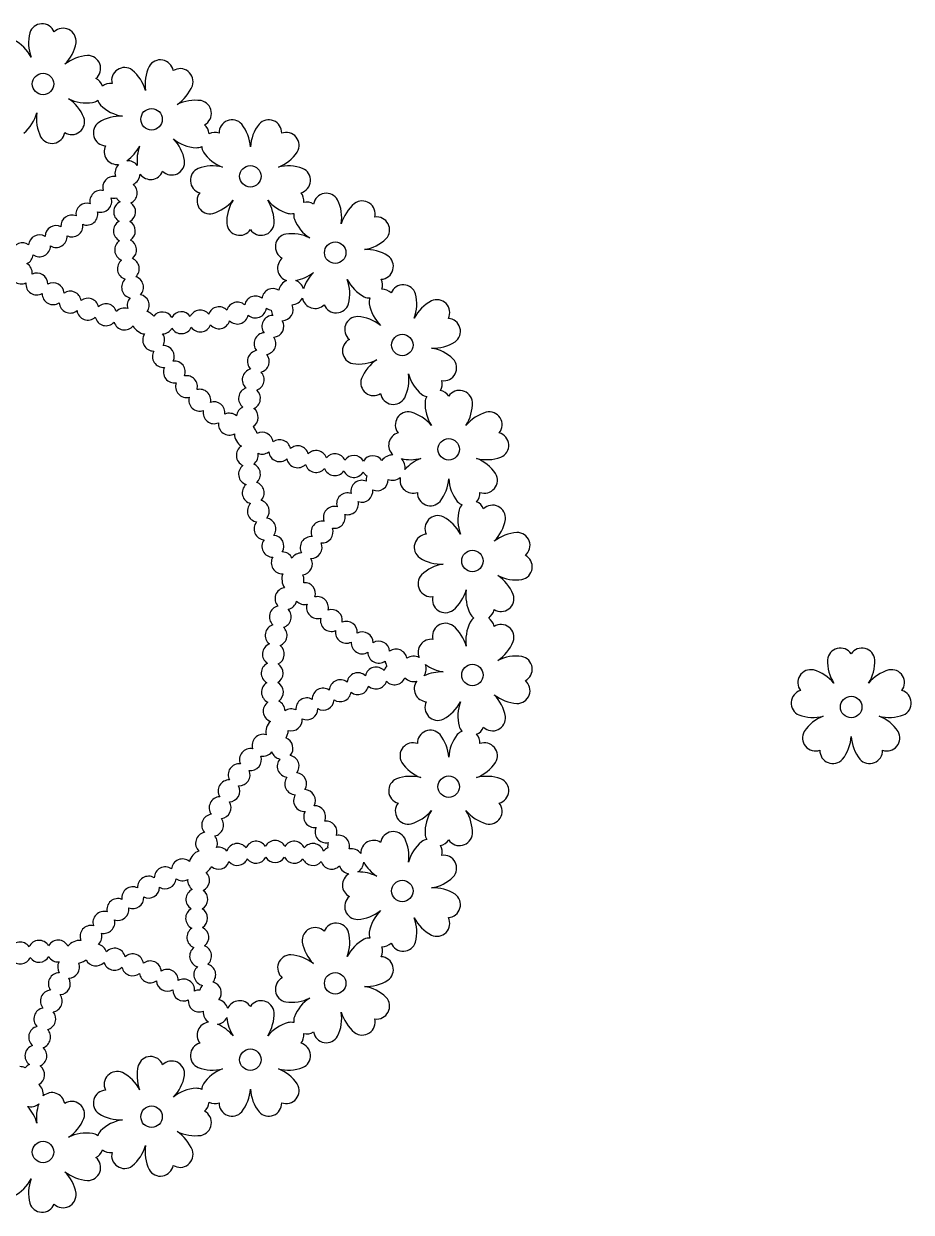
# Model space of a CAD drawing. Extents: x -1112 to -574, y -162 to 59.
# Drawn here: x -736.6 to -574.5, y -160.3 to 56.8 of the extents above; entities that cross this region are included whole.
import ezdxf

# ---------------------------------------------------------------- set-up
doc = ezdxf.new("R2010")
doc.units = 0
doc.layers.get('0').update_dxf_attribs({"linetype": 'CONTINUOUS'})

msp = doc.modelspace()

# ---------------------------------------------------------------- linework, layer by layer
for centre in [(-733.087339, 45.778707), (-713.260421, 39.336551), (-695.206169, 28.912924), (-679.71364, 14.963388), (-667.459931, -1.902396), (-658.980589, -20.947311), (-654.646201, -41.339003), (-654.646201, -62.186257), (-585.449615, -68.030688), (-658.980589, -82.57795), (-667.459931, -101.622864), (-679.71364, -118.488648), (-695.206169, -132.438184), (-713.260421, -142.861811), (-733.087339, -149.303967)]:
    msp.add_circle(centre, 1.962519)
for centre, radius, start, end in [((-733.26263, 54.41213), 2.365777, 21.777075, 162.598907), ((-728.240198, 53.303113), 7.503151, 165.989396, 200.423167), ((-729.415672, 53.594433), 2.365777, 353.401093, 134.222925), ((-741.922432, 47.21139), 7.503151, 27.576833, 62.010604), ((-734.45497, 54.624103), 7.503151, 315.576833, 350.010604), ((-724.433355, 43.493972), 7.503151, 93.989396, 128.423167), ((-724.930634, 48.613294), 2.365777, 309.777075, 90.598907), ((-711.636893, 47.817758), 2.365777, 9.777075, 150.598907), ((-718.193206, 46.424171), 2.365777, 53.401093, 194.222925), ((-721.604575, 42.574846), 7.503151, 15.576833, 50.010604), ((-706.954791, 45.688753), 7.503151, 153.989396, 188.423167), ((-708.044009, 46.218103), 2.365777, 341.401093, 122.222925), ((-724.519534, 44.701937), 2.365777, 16.810004, 62.222925), ((-720.824831, 43.501455), 2.365777, 81.777075, 127.189996), ((-712.759105, 48.273001), 7.503151, 303.576833, 338.010604), ((-725.097488, 49.81278), 7.503151, 243.576833, 278.010604), ((-732.586023, 36.842257), 7.503151, 21.989396, 56.423167), ((-724.519534, 44.701937), 2.365777, 281.401093, 307.189996), ((-720.824831, 43.501455), 2.365777, 196.810004, 222.598907), ((-717.353178, 47.296501), 7.503151, 225.989396, 260.423167), ((-705.270571, 35.302478), 7.503151, 81.989396, 116.423167), ((-704.692616, 40.413321), 2.365777, 297.777075, 78.598907), ((-741.431492, 42.540412), 7.503151, 309.989396, 344.423167), ((-726.781708, 39.426505), 7.503151, 171.576833, 206.010604), ((-727.870926, 38.897155), 2.365777, 237.777075, 18.598907), ((-718.918708, 32.401477), 7.503151, 87.576833, 122.010604), ((-698.557562, 36.871245), 2.365777, 41.401093, 182.222925), ((-691.854777, 36.871245), 2.365777, 357.777075, 138.598907), ((-721.525462, 36.835389), 2.365777, 125.401093, 266.222925), ((-705.103717, 36.501964), 2.365777, 4.810004, 50.222925), ((-701.739346, 34.559544), 2.365777, 69.777075, 115.189996), ((-702.694704, 33.815301), 7.503151, 3.576833, 38.010604), ((-687.717634, 33.815301), 7.503151, 141.989396, 176.423167), ((-688.672993, 34.559544), 2.365777, 329.401093, 110.222925), ((-731.46381, 37.2975), 2.365777, 209.401093, 350.222925), ((-714.628053, 30.491155), 7.503151, 9.989396, 44.423167), ((-704.606437, 41.621286), 7.503151, 231.576833, 266.010604), ((-719.559012, 33.429397), 2.365777, 153.777075, 276.228349), ((-722.095515, 37.903868), 7.503151, 305.171346, 332.423167), ((-708.413281, 31.812145), 7.503151, 159.576833, 186.828654), ((-705.103717, 36.501964), 2.365777, 269.401093, 295.189996), ((-701.739346, 34.559544), 2.365777, 184.810004, 210.598907), ((-697.554523, 37.549861), 7.503151, 213.989396, 248.423167), ((-692.857816, 37.549861), 7.503151, 291.576833, 326.010604), ((-717.652764, 29.471187), 2.302526, 135.759891, 194.697261), ((-717.652764, 29.471187), 2.302526, 38.993675, 93.006325), ((-709.588755, 31.520825), 2.365777, 225.777075, 6.598907), ((-702.182692, 23.305822), 7.503151, 75.576833, 110.010604), ((-688.229647, 23.305822), 7.503151, 69.989396, 104.423167), ((-720.176812, 26.909164), 2, 81.464026, 197.535974), ((-717.652764, 29.471187), 2.302526, 297.302739, 356.240109), ((-713.435713, 30.703128), 2.365777, 215.771651, 338.222925), ((-703.81062, 28.184817), 2.365777, 113.401093, 254.222925), ((-686.601718, 28.184817), 2.365777, 285.777075, 66.598907), ((-722.534994, 24.358097), 2, 76.964026, 193.035974), ((-717.867801, 25.881126), 2, 294.464026, 50.535974), ((-725.08606, 21.999916), 2, 72.464026, 188.535974), ((-722.534994, 24.358097), 2, 252.464026, 17.535974), ((-720.176812, 26.909164), 2, 256.964026, 285.189095), ((-718.185681, 22.421659), 2, 114.464026, 239.535974), ((-717.867801, 25.881126), 2, 206.810905, 235.035974), ((-718.185681, 22.421659), 2, 298.964026, 55.035974), ((-702.595287, 24.444405), 2.365777, 141.777075, 282.598907), ((-704.146066, 29.348467), 7.503151, 285.989396, 320.423167), ((-692.029362, 20.545167), 7.503151, 147.576833, 182.010604), ((-686.266272, 29.348467), 7.503151, 219.576833, 254.010604), ((-698.382976, 20.545167), 7.503151, 357.989396, 32.423167), ((-687.817052, 24.444405), 2.365777, 352.810004, 38.222925), ((-684.930052, 21.844939), 2.365777, 57.777075, 103.189996), ((-681.337168, 23.444594), 2.365777, 29.401093, 170.222925), ((-686.01927, 21.31559), 7.503151, 351.576833, 26.010604), ((-671.369486, 18.201682), 7.503151, 129.989396, 164.423167), ((-674.780855, 22.051007), 2.365777, 345.777075, 126.598907), ((-727.814283, 19.849158), 2, 67.964026, 184.035974), ((-725.08606, 21.999916), 2, 247.964026, 13.035974), ((-687.817052, 24.444405), 2.365777, 257.401093, 283.189996), ((-684.930052, 21.844939), 2.365777, 172.810004, 198.598907), ((-730.702842, 17.919085), 2, 63.464026, 179.535974), ((-727.814283, 19.849158), 2, 243.464026, 8.535974), ((-718.231155, 18.947916), 2, 118.964026, 244.035974), ((-718.231155, 18.947916), 2, 303.464026, 59.535974), ((-697.17262, 20.504607), 2.365777, 185.401093, 326.222925), ((-693.239718, 20.504607), 2.365777, 213.777075, 354.598907), ((-680.214956, 23.899837), 7.503151, 201.989396, 236.423167), ((-672.149231, 19.128292), 2.365777, 317.401093, 98.222925), ((-733.733929, 16.221595), 2, 58.964026, 175.035974), ((-730.702842, 17.919085), 2, 238.964026, 4.035974), ((-688.281445, 16.040157), 2.365777, 101.401093, 242.222925), ((-687.70349, 10.929315), 7.503151, 63.576833, 98.010604), ((-675.620883, 22.923337), 7.503151, 279.576833, 314.010604), ((-736.888855, 14.767154), 2, 54.464026, 165.795696), ((-733.733929, 16.221595), 2, 234.464026, 359.535974), ((-718.003942, 15.481313), 2, 123.464026, 248.535974), ((-718.003942, 15.481313), 2, 307.964026, 64.035974), ((-674.055353, 8.028314), 7.503151, 57.989396, 92.423167), ((-736.888855, 14.767154), 2, 295.568314, 355.035974), ((-717.505443, 12.043224), 2, 127.964026, 253.035974), ((-717.505443, 12.043224), 2, 312.464026, 68.535974), ((-687.870344, 12.128801), 2.365777, 129.777075, 252.228349), ((-671.448599, 12.462226), 2.365777, 273.777075, 54.598907), ((-737.068565, 11.256437), 2, 169.964026, 295.035974), ((-737.068565, 11.256437), 2, 354.464026, 58.570974), ((-734.231519, 9.251411), 2, 358.964026, 115.035974), ((-688.367624, 17.248123), 7.503151, 281.171346, 308.423167), ((-678.346008, 6.117991), 7.503151, 135.576833, 162.828654), ((-734.231519, 9.251411), 2, 174.464026, 299.535974), ((-731.245906, 7.475158), 2, 3.464026, 119.535974), ((-716.738731, 8.654845), 2, 132.464026, 257.535974), ((-716.738731, 8.654845), 2, 316.964026, 73.035974), ((-687.73885, 7.737456), 2.302526, 111.759891, 170.697261), ((-687.73885, 7.737456), 2.302526, 14.993675, 69.006325), ((-684.56078, 7.438982), 7.503151, 345.989396, 20.423167), ((-670.878546, 13.530704), 7.503151, 207.576833, 242.010604), ((-673.415049, 9.056233), 2.365777, 340.810004, 26.222925), ((-667.284639, 6.731027), 2.365777, 17.401093, 158.222925), ((-731.245906, 7.475158), 2, 178.964026, 304.035974), ((-728.130134, 5.938629), 2, 7.964026, 124.035974), ((-724.903412, 4.651298), 2, 12.464026, 128.535974), ((-715.708533, 5.337067), 2, 136.964026, 196.431686), ((-715.708533, 5.337067), 2, 326.204304, 77.535974), ((-694.278669, 5.052198), 2, 52.964026, 169.035974), ((-691.086751, 6.423554), 2, 57.464026, 173.535974), ((-687.73885, 7.737456), 2.302526, 273.302739, 332.240109), ((-683.385306, 7.147661), 2.365777, 191.771651, 314.222925), ((-673.415049, 9.056233), 2.365777, 245.401093, 271.189996), ((-671.131597, 5.913331), 2.365777, 160.810004, 186.598907), ((-671.131597, 5.913331), 2.365777, 45.777075, 91.189996), ((-672.307071, 5.62201), 7.503151, 339.576833, 14.010604), ((-728.130134, 5.938629), 2, 183.464026, 308.535974), ((-724.903412, 4.651298), 2, 187.964026, 313.035974), ((-721.585633, 3.6211), 2, 16.964026, 133.035974), ((-718.197254, 2.854388), 2, 73.429026, 137.535974), ((-704.359353, 2.49203), 2, 39.464026, 155.535974), ((-700.935491, 3.080357), 2, 43.964026, 160.035974), ((-697.568343, 3.935504), 2, 48.464026, 164.535974), ((-694.278669, 5.052198), 2, 228.464026, 353.535974), ((-691.086751, 6.423554), 2, 232.964026, 261.189095), ((-689.395505, 4.545235), 2, 182.810905, 211.035974), ((-689.395505, 4.545235), 2, 270.464026, 26.535974), ((-679.538348, 6.329965), 2.365777, 201.777075, 342.598907), ((-666.092299, 6.943001), 7.503151, 189.989396, 224.423167), ((-658.624838, -0.469713), 7.503151, 117.989396, 152.423167), ((-661.161341, 4.004759), 2.365777, 333.777075, 114.598907), ((-721.585633, 3.6211), 2, 192.464026, 317.535974), ((-718.197254, 2.854388), 2, 196.964026, 322.035974), ((-714.759165, 2.355889), 2, 48.005301, 69.124276), ((-714.421202, 2.110344), 2, 38.875724, 59.994699), ((-711.292563, 2.128676), 2, 30.464026, 141.795696), ((-707.818819, 2.17415), 2, 34.964026, 151.035974), ((-700.935491, 3.080357), 2, 219.464026, 344.535974), ((-697.568343, 3.935504), 2, 223.964026, 349.035974), ((-691.092995, 1.514148), 2, 90.464026, 215.535974), ((-691.092995, 1.514148), 2, 274.964026, 31.035974), ((-675.616636, 0.932191), 2.365777, 89.401093, 230.222925), ((-676.113915, -4.187131), 7.503151, 51.576833, 86.010604), ((-659.19489, 0.598766), 2.365777, 305.401093, 86.222925), ((-714.759165, 2.355889), 2, 201.464026, 239.994699), ((-714.421202, 2.110344), 2, 228.005301, 266.535974), ((-712.884673, -1.005428), 2, 145.964026, 271.035974), ((-711.292563, 2.128676), 2, 271.568314, 331.035974), ((-712.884673, -1.005428), 2, 330.464026, 34.570974), ((-707.818819, 2.17415), 2, 210.464026, 335.535974), ((-704.359353, 2.49203), 2, 214.964026, 340.035974), ((-692.547436, -1.640778), 2, 94.964026, 220.035974), ((-711.10842, -3.991041), 2, 334.964026, 91.035974), ((-692.547436, -1.640778), 2, 279.464026, 35.535974), ((-676.027736, -2.979166), 2.365777, 117.777075, 258.598907), ((-661.801644, 5.032678), 7.503151, 267.576833, 302.010604), ((-711.10842, -3.991041), 2, 150.464026, 275.535974), ((-693.749861, -4.900093), 2, 99.464026, 224.535974), ((-693.749861, -4.900093), 2, 283.964026, 40.035974), ((-663.367174, -9.862345), 7.503151, 45.989396, 80.423167), ((-709.103394, -6.828087), 2, 154.964026, 280.035974), ((-709.103394, -6.828087), 2, 339.464026, 95.535974), ((-694.692856, -8.243702), 2, 103.964026, 229.035974), ((-675.449781, 2.131677), 7.503151, 261.989396, 296.423167), ((-667.961247, -10.838846), 7.503151, 123.576833, 158.010604), ((-659.895522, -6.0673), 2.365777, 261.777075, 42.598907), ((-706.881957, -9.499075), 2, 343.964026, 100.035974), ((-694.692856, -8.243702), 2, 288.464026, 44.535974), ((-672.676343, -8.783948), 2.365777, 161.401093, 302.222925), ((-673.765562, -8.254598), 7.503151, 333.989396, 8.423167), ((-659.115777, -5.14069), 7.503151, 195.576833, 230.010604), ((-662.527146, -8.990015), 2.365777, 328.810004, 14.222925), ((-706.881957, -9.499075), 2, 159.464026, 284.535974), ((-704.457804, -11.987537), 2, 348.464026, 104.535974), ((-695.370608, -11.65099), 2, 108.464026, 233.535974), ((-695.370608, -11.65099), 2, 292.964026, 49.035974), ((-669.083459, -10.383603), 2.365777, 189.777075, 330.598907), ((-660.947039, -12.538994), 2.365777, 33.777075, 79.189996), ((-657.014138, -12.538994), 2.365777, 5.401093, 146.222925), ((-704.457804, -11.987537), 2, 163.964026, 289.035974), ((-701.845882, -14.278131), 2, 352.964026, 109.035974), ((-662.527146, -8.990015), 2.365777, 233.401093, 259.189996), ((-655.803782, -12.579554), 7.503151, 177.989396, 212.423167), ((-660.947039, -12.538994), 2.365777, 148.810004, 174.598907), ((-662.157395, -12.579554), 7.503151, 327.576833, 2.010604), ((-701.845882, -14.278131), 2, 168.464026, 293.535974), ((-699.062294, -16.356735), 2, 49.429026, 113.535974), ((-695.778938, -15.10095), 2, 112.964026, 172.431686), ((-695.778938, -15.10095), 2, 302.204304, 53.535974), ((-666.369706, -16.478792), 2.365777, 77.401093, 218.222925), ((-667.920485, -21.382854), 7.503151, 39.576833, 74.010604), ((-650.040692, -21.382854), 7.503151, 105.989396, 140.423167), ((-651.591471, -16.478792), 2.365777, 321.777075, 102.598907), ((-699.062294, -16.356735), 2, 172.964026, 298.035974), ((-696.124201, -18.210534), 2, 24.005301, 45.124276), ((-696.124201, -18.210534), 2, 177.464026, 215.994699), ((-695.915328, -18.572312), 2, 204.005301, 242.535974), ((-695.915328, -18.572312), 2, 14.875724, 35.994699), ((-693.049718, -19.828098), 2, 6.464026, 117.795696), ((-689.857799, -21.199454), 2, 10.964026, 127.035974), ((-667.585039, -20.219204), 2.365777, 105.777075, 228.228349), ((-650.376138, -20.219204), 2.365777, 293.401093, 74.222925), ((-695.778938, -22.043675), 2, 121.964026, 247.035974), ((-695.778938, -22.043675), 2, 306.464026, 10.570974), ((-693.049718, -19.828098), 2, 247.568314, 307.035974), ((-689.857799, -21.199454), 2, 186.464026, 311.535974), ((-686.568125, -22.316148), 2, 15.464026, 131.535974), ((-683.200978, -23.171295), 2, 19.964026, 136.035974), ((-695.370608, -25.493635), 2, 310.964026, 67.035974), ((-686.568125, -22.316148), 2, 190.964026, 316.035974), ((-683.200978, -23.171295), 2, 195.464026, 320.535974), ((-679.777116, -23.759622), 2, 24.464026, 140.535974), ((-676.317649, -24.077502), 2, 28.964026, 145.035974), ((-672.843906, -24.122976), 2, 33.464026, 149.535974), ((-669.251034, -24.28438), 2.302526, 87.759891, 146.697261), ((-665.957111, -15.340209), 7.503151, 257.171346, 284.423167), ((-669.251034, -24.28438), 2.302526, 350.993675, 45.006325), ((-661.328942, -29.584248), 7.503151, 111.576833, 138.828654), ((-652.004066, -15.340209), 7.503151, 255.576833, 290.010604), ((-656.632235, -29.584248), 7.503151, 33.989396, 68.423167), ((-695.370608, -25.493635), 2, 126.464026, 251.535974), ((-679.777116, -23.759622), 2, 199.964026, 325.035974), ((-676.317649, -24.077502), 2, 204.464026, 329.535974), ((-672.843906, -24.122976), 2, 208.964026, 237.189095), ((-672.062857, -26.526797), 2, 158.810905, 187.035974), ((-652.447412, -26.593931), 2.365777, 249.777075, 30.598907), ((-694.692856, -28.900923), 2, 130.964026, 256.035974), ((-694.692856, -28.900923), 2, 315.464026, 71.535974), ((-674.846445, -28.605401), 2, 66.464026, 191.535974), ((-672.062857, -26.526797), 2, 246.464026, 2.535974), ((-669.251034, -24.28438), 2.302526, 249.302739, 308.240109), ((-665.513765, -26.593931), 2.365777, 167.771651, 290.222925), ((-666.469123, -25.849688), 7.503151, 321.989396, 356.423167), ((-651.492054, -25.849688), 7.503151, 183.576833, 218.010604), ((-693.749861, -32.244532), 2, 319.964026, 76.035974), ((-677.458367, -30.895995), 2, 70.964026, 196.035974), ((-674.846445, -28.605401), 2, 250.964026, 7.035974), ((-662.331981, -28.905632), 2.365777, 177.777075, 318.598907), ((-655.629196, -28.905632), 2.365777, 316.810004, 2.222925), ((-693.749861, -32.244532), 2, 135.464026, 260.535974), ((-679.88252, -33.384457), 2, 75.464026, 200.535974), ((-677.458367, -30.895995), 2, 255.464026, 11.535974), ((-655.629196, -28.905632), 2.365777, 221.401093, 247.189996), ((-649.79906, -33.814597), 7.503151, 165.989396, 200.423167), ((-654.821492, -32.70558), 2.365777, 136.810004, 162.598907), ((-654.821492, -32.70558), 2.365777, 21.777075, 67.189996), ((-650.974534, -33.523276), 2.365777, 353.401093, 134.222925), ((-692.547436, -35.503847), 2, 139.964026, 265.035974), ((-692.547436, -35.503847), 2, 324.464026, 80.535974), ((-682.103957, -36.055445), 2, 79.964026, 205.035974), ((-679.88252, -33.384457), 2, 259.964026, 16.035974), ((-660.944791, -35.431848), 2.365777, 65.401093, 206.222925), ((-663.481294, -39.90632), 7.503151, 27.576833, 62.010604), ((-656.013832, -32.493606), 7.503151, 315.576833, 350.010604), ((-691.092995, -38.658773), 2, 328.964026, 85.035974), ((-684.108983, -38.892491), 2, 84.464026, 209.535974), ((-682.103957, -36.055445), 2, 264.464026, 20.535974), ((-662.911242, -38.837841), 2.365777, 93.777075, 234.598907), ((-645.992217, -43.623738), 7.503151, 93.989396, 128.423167), ((-646.489496, -38.504416), 2.365777, 309.777075, 90.598907), ((-691.092995, -38.658773), 2, 144.464026, 269.535974), ((-684.108983, -38.892491), 2, 268.964026, 25.035974), ((-689.395505, -41.68986), 2, 148.964026, 274.035974), ((-689.395505, -41.68986), 2, 25.429026, 89.535974), ((-685.885236, -41.878104), 2, 88.964026, 148.431686), ((-685.885236, -41.878104), 2, 278.204304, 29.535974), ((-660.304487, -34.403929), 7.503151, 237.989396, 272.423167), ((-646.078396, -42.415773), 2.365777, 281.401093, 62.222925), ((-658.738957, -49.298952), 7.503151, 99.576833, 134.010604), ((-687.465431, -44.578419), 2, 153.464026, 191.994699), ((-687.421765, -44.993877), 2, 180.005301, 218.535974), ((-687.465431, -44.578419), 2, 0.005301, 21.124276), ((-687.421765, -44.993877), 2, 350.875724, 11.994699), ((-685.314674, -47.306643), 2, 342.464026, 93.795696), ((-662.21061, -45.503907), 2.365777, 137.401093, 278.222925), ((-654.144885, -50.275453), 7.503151, 21.989396, 56.423167), ((-646.65635, -37.30493), 7.503151, 243.576833, 278.010604), ((-688.709097, -48.220599), 2, 97.964026, 223.035974), ((-662.990354, -44.577297), 7.503151, 309.989396, 344.423167), ((-648.34057, -47.691205), 7.503151, 171.576833, 206.010604), ((-649.429788, -48.220554), 2.365777, 237.777075, 18.598907), ((-689.739294, -51.538377), 2, 102.464026, 227.535974), ((-688.709097, -48.220599), 2, 282.464026, 346.570974), ((-685.314674, -47.306643), 2, 223.568314, 283.035974), ((-682.956492, -49.857709), 2, 162.464026, 287.535974), ((-682.956492, -49.857709), 2, 346.964026, 103.035974), ((-659.578985, -48.426622), 2.365777, 165.777075, 306.598907), ((-689.739294, -51.538377), 2, 286.964026, 43.035974), ((-680.405426, -52.21589), 2, 166.964026, 292.035974), ((-680.405426, -52.21589), 2, 351.464026, 107.535974), ((-653.022672, -49.82021), 2.365777, 209.401093, 235.189996), ((-653.022672, -53.705051), 2.365777, 124.810004, 150.598907), ((-653.022672, -49.82021), 2.365777, 304.810004, 350.222925), ((-653.022672, -53.705051), 2.365777, 9.777075, 55.189996), ((-690.506006, -54.926756), 2, 106.964026, 232.035974), ((-690.506006, -54.926756), 2, 291.464026, 47.535974), ((-677.677203, -54.366648), 2, 171.464026, 296.535974), ((-677.677203, -54.366648), 2, 355.964026, 112.035974), ((-659.578985, -55.098638), 2.365777, 53.401093, 194.222925), ((-662.990354, -58.947963), 7.503151, 15.576833, 50.010604), ((-648.34057, -55.834055), 7.503151, 153.989396, 188.423167), ((-649.429788, -55.304706), 2.365777, 341.401093, 122.222925), ((-674.788644, -56.296722), 2, 175.964026, 301.035974), ((-674.788644, -56.296722), 2, 0.464026, 116.535974), ((-671.757557, -57.994212), 2, 4.964026, 121.035974), ((-662.21061, -58.021353), 2.365777, 81.777075, 204.228349), ((-654.144885, -53.249807), 7.503151, 303.576833, 338.010604), ((-691.004505, -58.364846), 2, 111.464026, 236.535974), ((-691.004505, -58.364846), 2, 295.964026, 52.035974), ((-671.757557, -57.994212), 2, 180.464026, 305.535974), ((-668.60263, -59.448653), 2, 9.464026, 125.535974), ((-587.416065, -59.622372), 2.365777, 33.777075, 174.598907), ((-583.483164, -59.622372), 2.365777, 5.401093, 146.222925), ((-691.231718, -61.831448), 2, 115.964026, 241.035974), ((-691.231718, -61.831448), 2, 300.464026, 56.535974), ((-672.255208, -62.729046), 2, 42.464026, 167.535974), ((-668.866829, -61.962334), 2, 134.810905, 163.035974), ((-668.60263, -59.448653), 2, 184.964026, 213.189095), ((-665.386028, -61.057456), 2.302526, 63.759891, 122.697261), ((-665.386028, -61.057456), 2.302526, 326.993675, 21.006325), ((-658.738957, -54.226308), 7.503151, 233.171346, 260.423167), ((-646.65635, -66.22033), 7.503151, 81.989396, 116.423167), ((-646.078396, -61.109487), 2.365777, 297.777075, 78.598907), ((-582.272808, -59.662931), 7.503151, 177.989396, 212.423167), ((-588.626421, -59.662931), 7.503151, 327.576833, 2.010604), ((-675.572986, -63.759243), 2, 46.964026, 172.035974), ((-668.866829, -61.962334), 2, 222.464026, 338.535974), ((-665.386028, -61.057456), 2.302526, 225.302739, 284.240109), ((-660.304487, -69.121331), 7.503151, 87.576833, 114.828654), ((-592.838732, -63.56217), 2.365777, 77.401093, 218.222925), ((-594.389511, -68.466232), 7.503151, 39.576833, 74.010604), ((-576.509718, -68.466232), 7.503151, 105.989396, 140.423167), ((-578.060497, -63.56217), 2.365777, 321.777075, 102.598907), ((-691.186245, -65.305191), 2, 120.464026, 245.535974), ((-691.186245, -65.305191), 2, 304.964026, 61.035974), ((-681.915481, -66.583104), 2, 55.964026, 181.035974), ((-678.799708, -65.046575), 2, 51.464026, 176.535974), ((-675.572986, -63.759243), 2, 231.464026, 347.535974), ((-672.255208, -62.729046), 2, 226.964026, 343.035974), ((-662.911242, -64.687419), 2.365777, 143.771651, 266.222925), ((-646.489496, -65.020844), 2.365777, 269.401093, 50.222925), ((-594.054065, -67.302581), 2.365777, 105.777075, 246.598907), ((-576.845164, -67.302581), 2.365777, 293.401093, 74.222925), ((-690.868364, -68.764658), 2, 124.964026, 250.035974), ((-690.868364, -68.764658), 2, 1.429026, 65.535974), ((-684.901094, -68.359357), 2, 60.464026, 185.535974), ((-681.915481, -66.583104), 2, 240.464026, 356.535974), ((-678.799708, -65.046575), 2, 235.964026, 352.035974), ((-660.944791, -68.093412), 2.365777, 153.777075, 294.598907), ((-663.481294, -63.61894), 7.503151, 297.989396, 332.423167), ((-649.79906, -69.710663), 7.503151, 159.576833, 194.010604), ((-645.992217, -59.901522), 7.503151, 231.576833, 266.010604), ((-656.013832, -71.031654), 7.503151, 9.989396, 44.423167), ((-687.73814, -70.364383), 2, 64.964026, 124.431686), ((-684.901094, -68.359357), 2, 244.964026, 1.035974), ((-690.280037, -72.18852), 2, 129.464026, 167.994699), ((-687.73814, -70.364383), 2, 254.204304, 5.535974), ((-654.821492, -70.81968), 2.365777, 197.401093, 223.189996), ((-650.974534, -70.001984), 2.365777, 225.777075, 6.598907), ((-592.426137, -62.423586), 7.503151, 249.989396, 284.423167), ((-587.797968, -76.667626), 7.503151, 111.576833, 146.010604), ((-578.473092, -62.423586), 7.503151, 255.576833, 290.010604), ((-583.101261, -76.667626), 7.503151, 33.989396, 68.423167), ((-692.89759, -75.009973), 2, 73.964026, 199.035974), ((-690.409128, -72.58582), 2, 156.005301, 194.535974), ((-689.424891, -75.555668), 2, 318.464026, 69.795696), ((-690.409128, -72.58582), 2, 326.875724, 347.994699), ((-690.280037, -72.18852), 2, 336.005301, 357.124276), ((-662.331981, -74.619628), 2.365777, 41.401093, 182.222925), ((-666.469123, -77.675572), 7.503151, 3.576833, 38.010604), ((-651.492054, -77.675572), 7.503151, 141.989396, 176.423167), ((-655.629196, -74.619628), 2.365777, 112.810004, 138.598907), ((-654.821492, -70.81968), 2.365777, 292.810004, 338.222925), ((-655.629196, -74.619628), 2.365777, 357.777075, 43.189996), ((-591.982791, -73.677308), 2.365777, 149.401093, 290.222925), ((-592.938149, -72.933066), 7.503151, 321.989396, 356.423167), ((-577.96108, -72.933066), 7.503151, 183.576833, 218.010604), ((-578.916438, -73.677308), 2.365777, 249.777075, 30.598907), ((-695.188184, -77.621895), 2, 78.464026, 203.535974), ((-665.513765, -76.931329), 2.365777, 69.777075, 210.598907), ((-652.447412, -76.931329), 2.365777, 329.401093, 110.222925), ((-588.801007, -75.98901), 2.365777, 177.777075, 318.598907), ((-582.098222, -75.98901), 2.365777, 221.401093, 2.222925), ((-695.188184, -77.621895), 2, 262.964026, 19.035974), ((-692.89759, -75.009973), 2, 258.464026, 322.570974), ((-689.424891, -75.555668), 2, 199.568314, 259.035974), ((-688.308197, -78.845342), 2, 138.464026, 263.535974), ((-688.308197, -78.845342), 2, 322.964026, 79.035974), ((-661.328942, -73.941012), 7.503151, 213.989396, 248.423167), ((-656.632235, -73.941012), 7.503151, 291.576833, 326.010604), ((-697.266788, -80.405483), 2, 82.964026, 208.035974), ((-697.266788, -80.405483), 2, 267.464026, 23.535974), ((-686.936841, -82.03726), 2, 327.464026, 83.535974), ((-699.120587, -83.343576), 2, 87.464026, 212.535974), ((-699.120587, -83.343576), 2, 271.964026, 28.035974), ((-686.936841, -82.03726), 2, 142.964026, 268.035974), ((-667.585039, -83.306056), 2.365777, 113.401093, 254.222925), ((-665.957111, -88.185051), 7.503151, 75.576833, 110.010604), ((-652.004066, -88.185051), 7.503151, 69.989396, 104.423167), ((-650.376138, -83.306056), 2.365777, 285.777075, 66.598907), ((-700.738151, -86.418059), 2, 91.964026, 217.035974), ((-685.319277, -85.111743), 2, 147.464026, 272.535974), ((-685.319277, -85.111743), 2, 331.964026, 88.035974), ((-700.738151, -86.418059), 2, 276.464026, 32.535974), ((-683.465478, -88.049836), 2, 336.464026, 92.535974), ((-666.369706, -87.046468), 2.365777, 141.777075, 282.598907), ((-651.591471, -87.046468), 2.365777, 257.401093, 38.222925), ((-702.109507, -89.609977), 2, 96.464026, 221.535974), ((-702.109507, -89.609977), 2, 280.964026, 37.035974), ((-683.465478, -88.049836), 2, 151.964026, 277.035974), ((-681.386874, -90.833424), 2, 340.964026, 97.035974), ((-667.920485, -82.142406), 7.503151, 285.989396, 320.423167), ((-655.803782, -90.945706), 7.503151, 147.576833, 182.010604), ((-650.040692, -82.142406), 7.503151, 219.576833, 254.010604), ((-662.157395, -90.945706), 7.503151, 357.989396, 32.423167), ((-703.226201, -92.899651), 2, 100.964026, 226.035974), ((-681.386874, -90.833424), 2, 156.464026, 281.535974), ((-669.083459, -93.141657), 2.365777, 29.401093, 170.222925), ((-703.226201, -92.899651), 2, 337.429026, 41.535974), ((-697.609977, -94.956498), 2, 36.464026, 161.535974), ((-694.160017, -94.548168), 2, 31.964026, 157.035974), ((-690.688654, -94.411778), 2, 27.464026, 152.535974), ((-687.217292, -94.548168), 2, 22.964026, 148.035974), ((-683.767332, -94.956498), 2, 18.464026, 143.535974), ((-679.09628, -93.445347), 2, 160.964026, 189.189095), ((-679.09628, -93.445347), 2, 345.464026, 101.535974), ((-672.676343, -94.741313), 2.365777, 57.777075, 180.228349), ((-673.765562, -95.270662), 7.503151, 351.576833, 26.010604), ((-659.115777, -98.38457), 7.503151, 129.989396, 164.423167), ((-662.527146, -94.535245), 2.365777, 100.810004, 126.598907), ((-660.947039, -90.986266), 2.365777, 185.401093, 211.189996), ((-660.947039, -90.986266), 2.365777, 280.810004, 326.222925), ((-662.527146, -94.535245), 2.365777, 345.777075, 31.189996), ((-657.014138, -90.986266), 2.365777, 213.777075, 354.598907), ((-704.360874, -96.577245), 2, 132.005301, 170.535974), ((-704.081347, -96.266799), 2, 105.464026, 143.994699), ((-701.017265, -95.634249), 2, 40.964026, 100.431686), ((-694.160017, -94.548168), 2, 216.464026, 332.535974), ((-690.688654, -94.411778), 2, 211.964026, 328.035974), ((-687.217292, -94.548168), 2, 207.464026, 323.535974), ((-680.360043, -95.634249), 2, 110.810905, 139.035974), ((-676.812126, -96.223372), 2.302526, 39.759891, 98.697261), ((-659.895522, -97.45796), 2.365777, 317.401093, 98.222925), ((-710.775115, -99.23411), 2, 54.464026, 179.535974), ((-707.620189, -97.779669), 2, 49.964026, 175.035974), ((-704.081347, -96.266799), 2, 312.005301, 333.124276), ((-701.017265, -95.634249), 2, 230.204304, 341.535974), ((-697.609977, -94.956498), 2, 220.964026, 337.035974), ((-683.767332, -94.956498), 2, 202.964026, 319.035974), ((-680.360043, -95.634249), 2, 198.464026, 314.535974), ((-676.812126, -96.223372), 2.302526, 201.302739, 260.240109), ((-676.812126, -96.223372), 2.302526, 302.993675, 357.006325), ((-667.961247, -92.686414), 7.503151, 209.171346, 236.423167), ((-713.806202, -100.9316), 2, 58.964026, 184.035974), ((-710.775115, -99.23411), 2, 238.964026, 355.035974), ((-707.620189, -97.779669), 2, 234.464026, 298.570974), ((-704.669674, -99.690661), 2, 175.568314, 235.035974), ((-704.669674, -99.690661), 2, 294.464026, 45.795696), ((-704.360874, -96.577245), 2, 302.875724, 323.994699), ((-676.027736, -100.546094), 2.365777, 119.771651, 242.222925), ((-675.449781, -105.656937), 7.503151, 63.576833, 90.828654), ((-663.367174, -93.662915), 7.503151, 279.576833, 314.010604), ((-716.694761, -102.861674), 2, 63.464026, 188.535974), ((-713.806202, -100.9316), 2, 243.464026, 359.535974), ((-704.987555, -103.150128), 2, 114.464026, 239.535974), ((-704.987555, -103.150128), 2, 298.964026, 55.035974), ((-661.801644, -108.557938), 7.503151, 57.989396, 92.423167), ((-719.422984, -105.012432), 2, 67.964026, 193.035974), ((-716.694761, -102.861674), 2, 247.964026, 4.035974), ((-675.616636, -104.457451), 2.365777, 129.777075, 270.598907), ((-659.19489, -104.124026), 2.365777, 273.777075, 54.598907), ((-721.974051, -107.370613), 2, 72.464026, 197.535974), ((-719.422984, -105.012432), 2, 252.464026, 8.535974), ((-705.033029, -106.623871), 2, 118.964026, 244.035974), ((-705.033029, -106.623871), 2, 303.464026, 59.535974), ((-676.113915, -99.338129), 7.503151, 273.989396, 308.423167), ((-666.092299, -110.468261), 7.503151, 135.576833, 170.010604), ((-724.332232, -109.92168), 2, 76.964026, 202.035974), ((-721.974051, -107.370613), 2, 256.964026, 13.035974), ((-704.805815, -110.090474), 2, 123.464026, 248.535974), ((-704.805815, -110.090474), 2, 307.964026, 64.035974), ((-683.385306, -110.672921), 2.365777, 45.777075, 186.598907), ((-679.538348, -109.855225), 2.365777, 17.401093, 158.222925), ((-658.624838, -103.055547), 7.503151, 207.576833, 242.010604), ((-672.307071, -109.14727), 7.503151, 345.989396, 20.423167), ((-661.161341, -107.530019), 2.365777, 245.401093, 26.222925), ((-733.804965, -112.638076), 2, 30.464026, 155.535974), ((-730.331222, -112.592602), 2, 25.964026, 151.035974), ((-726.48299, -112.649903), 2, 81.464026, 119.994699), ((-724.332232, -109.92168), 2, 313.429026, 17.535974), ((-684.56078, -110.964242), 7.503151, 339.576833, 14.010604), ((-670.878546, -117.055965), 7.503151, 117.989396, 152.423167), ((-673.415049, -112.581493), 2.365777, 88.810004, 114.598907), ((-671.131597, -109.438591), 2.365777, 173.401093, 199.189996), ((-737.264432, -112.955956), 2, 34.964026, 160.035974), ((-726.86462, -112.819815), 2, 108.005301, 146.535974), ((-723.42653, -113.318314), 2, 16.964026, 76.431686), ((-720.038151, -114.085026), 2, 12.464026, 137.535974), ((-704.307316, -113.528563), 2, 127.964026, 253.035974), ((-704.307316, -113.528563), 2, 312.464026, 68.535974), ((-678.346008, -109.643251), 7.503151, 189.989396, 224.423167), ((-673.415049, -112.581493), 2.365777, 333.777075, 19.189996), ((-671.131597, -109.438591), 2.365777, 268.810004, 314.222925), ((-667.284639, -110.256287), 2.365777, 201.777075, 342.598907), ((-737.264432, -112.955956), 2, 219.464026, 335.535974), ((-733.804965, -112.638076), 2, 214.964026, 331.035974), ((-730.331222, -112.592602), 2, 210.464026, 274.570974), ((-728.413063, -115.538462), 2, 151.568314, 211.035974), ((-728.413063, -115.538462), 2, 270.464026, 21.795696), ((-726.86462, -112.819815), 2, 278.875724, 299.994699), ((-726.48299, -112.649903), 2, 288.005301, 309.124276), ((-723.42653, -113.318314), 2, 206.204304, 317.535974), ((-720.038151, -114.085026), 2, 196.964026, 313.035974), ((-716.720373, -115.115224), 2, 7.964026, 133.035974), ((-713.493651, -116.402555), 2, 3.464026, 128.535974), ((-703.540604, -116.916942), 2, 316.964026, 73.035974), ((-687.870344, -115.654061), 2.365777, 89.401093, 230.222925), ((-688.367624, -120.773383), 7.503151, 51.576833, 86.010604), ((-671.448599, -115.987486), 2.365777, 305.401093, 86.222925), ((-730.110554, -118.569549), 2, 90.464026, 215.535974), ((-716.720373, -115.115224), 2, 192.464026, 308.535974), ((-713.493651, -116.402555), 2, 187.964026, 304.035974), ((-710.377878, -117.939084), 2, 358.964026, 124.035974), ((-703.540604, -116.916942), 2, 132.464026, 257.535974), ((-730.110554, -118.569549), 2, 274.964026, 31.035974), ((-710.377878, -117.939084), 2, 183.464026, 299.535974), ((-707.392265, -119.715337), 2, 354.464026, 119.535974), ((-702.510407, -120.23472), 2, 136.964026, 165.189095), ((-702.510407, -120.23472), 2, 321.464026, 77.535974), ((-688.281445, -119.565418), 2.365777, 117.777075, 258.598907), ((-674.055353, -111.553574), 7.503151, 267.576833, 302.010604), ((-675.620883, -126.448597), 7.503151, 45.989396, 80.423167), ((-731.564995, -121.724475), 2, 94.964026, 220.035974), ((-731.564995, -121.724475), 2, 279.464026, 35.535974), ((-707.392265, -119.715337), 2, 178.964026, 295.035974), ((-704.555219, -121.720363), 2, 174.464026, 290.535974), ((-704.555219, -121.720363), 2, 86.810905, 115.035974), ((-701.553653, -123.701621), 2.302526, 15.759891, 74.697261), ((-687.70349, -114.454575), 7.503151, 261.989396, 296.423167), ((-680.214956, -127.425098), 7.503151, 123.576833, 158.010604), ((-672.149231, -122.653552), 2.365777, 261.777075, 42.598907), ((-732.767419, -124.98379), 2, 99.464026, 224.535974), ((-732.767419, -124.98379), 2, 283.964026, 40.035974), ((-701.553653, -123.701621), 2.302526, 177.302739, 236.240109), ((-697.17262, -124.029867), 2.365777, 33.777075, 156.228349), ((-693.239718, -124.029867), 2.365777, 5.401093, 146.222925), ((-702.595287, -127.969665), 2.365777, 95.771651, 218.222925), ((-701.553653, -123.701621), 2.302526, 278.993675, 333.006325), ((-692.029362, -124.070427), 7.503151, 185.171346, 212.423167), ((-686.266272, -132.873727), 7.503151, 105.989396, 140.423167), ((-698.382976, -124.070427), 7.503151, 327.576833, 2.010604), ((-687.817052, -127.969665), 2.365777, 76.810004, 102.598907), ((-684.930052, -125.370199), 2.365777, 161.401093, 187.189996), ((-686.01927, -124.84085), 7.503151, 333.989396, 8.423167), ((-671.369486, -121.726942), 7.503151, 195.576833, 230.010604), ((-674.780855, -125.576267), 2.365777, 233.401093, 14.222925), ((-733.710415, -128.327399), 2, 103.964026, 229.035974), ((-733.710415, -128.327399), 2, 288.464026, 44.535974), ((-704.146066, -132.873727), 7.503151, 39.576833, 66.828654), ((-687.817052, -127.969665), 2.365777, 321.777075, 7.189996), ((-684.930052, -125.370199), 2.365777, 256.810004, 302.222925), ((-681.337168, -126.969854), 2.365777, 189.777075, 330.598907), ((-734.388166, -131.734687), 2, 108.464026, 233.535974), ((-734.388166, -131.734687), 2, 292.964026, 49.035974), ((-703.81062, -131.710077), 2.365777, 105.777075, 246.598907), ((-686.601718, -131.710077), 2.365777, 293.401093, 74.222925), ((-713.435713, -134.228388), 2.365777, 21.777075, 162.598907), ((-737.268791, -135.71015), 2, 62.810905, 91.035974), ((-734.796496, -135.184647), 2, 112.964026, 141.189095), ((-734.796496, -135.184647), 2, 297.464026, 53.535974), ((-719.559012, -136.954657), 2.365777, 65.401093, 206.222925), ((-708.413281, -135.337405), 7.503151, 165.989396, 200.423167), ((-709.588755, -135.046085), 2.365777, 353.401093, 134.222925), ((-702.182692, -126.831082), 7.503151, 249.989396, 284.423167), ((-697.554523, -141.075121), 7.503151, 111.576833, 146.010604), ((-688.229647, -126.831082), 7.503151, 255.576833, 290.010604), ((-692.857816, -141.075121), 7.503151, 33.989396, 68.423167), ((-722.095515, -141.429128), 7.503151, 27.576833, 62.010604), ((-714.628053, -134.016415), 7.503151, 315.576833, 350.010604), ((-735.332574, -138.740966), 2.302526, 351.759891, 50.697261), ((-731.46381, -140.82276), 2.365777, 9.777075, 132.228349), ((-721.525462, -140.360649), 2.365777, 93.777075, 234.598907), ((-704.606437, -145.146546), 7.503151, 93.989396, 128.423167), ((-705.103717, -140.027224), 2.365777, 64.810004, 90.598907), ((-701.739346, -138.084804), 2.365777, 149.401093, 175.189996), ((-702.694704, -137.340561), 7.503151, 321.989396, 356.423167), ((-687.717634, -137.340561), 7.503151, 183.576833, 218.010604), ((-688.672993, -138.084804), 2.365777, 249.777075, 30.598907), ((-735.332574, -138.740966), 2.302526, 254.993675, 309.006325), ((-741.431492, -146.065672), 7.503151, 15.576833, 42.828654), ((-726.781708, -142.951765), 7.503151, 161.171346, 188.423167), ((-727.870926, -142.422415), 2.365777, 341.401093, 122.222925), ((-705.103717, -140.027224), 2.365777, 309.777075, 355.189996), ((-701.739346, -138.084804), 2.365777, 244.810004, 290.222925), ((-698.557562, -140.396505), 2.365777, 177.777075, 318.598907), ((-691.854777, -140.396505), 2.365777, 221.401093, 2.222925), ((-732.586023, -140.367517), 7.503151, 303.576833, 338.010604), ((-718.918708, -135.926737), 7.503151, 237.989396, 272.423167), ((-704.692616, -143.938581), 2.365777, 281.401093, 62.222925), ((-720.824831, -147.026715), 2.365777, 137.401093, 163.189996), ((-717.353178, -150.821761), 7.503151, 99.576833, 134.010604), ((-725.097488, -153.33804), 7.503151, 81.989396, 116.423167), ((-724.519534, -148.227197), 2.365777, 52.810004, 78.598907), ((-705.270571, -138.827738), 7.503151, 243.576833, 278.010604), ((-712.759105, -151.798261), 7.503151, 21.989396, 56.423167), ((-724.519534, -148.227197), 2.365777, 297.777075, 343.189996), ((-720.824831, -147.026715), 2.365777, 232.810004, 278.222925), ((-718.193206, -149.949431), 2.365777, 165.777075, 306.598907), ((-721.604575, -146.100106), 7.503151, 309.989396, 344.423167), ((-706.954791, -149.214014), 7.503151, 171.576833, 206.010604), ((-708.044009, -149.743363), 2.365777, 237.777075, 18.598907), ((-724.930634, -152.138554), 2.365777, 269.401093, 50.222925), ((-711.636893, -151.343018), 2.365777, 209.401093, 350.222925), ((-724.433355, -147.019232), 7.503151, 231.576833, 266.010604), ((-734.45497, -158.149364), 7.503151, 9.989396, 44.423167), ((-741.922432, -150.73665), 7.503151, 297.989396, 332.423167), ((-728.240198, -156.828373), 7.503151, 159.576833, 194.010604), ((-729.415672, -157.119694), 2.365777, 225.777075, 6.598907), ((-733.26263, -157.93739), 2.365777, 197.401093, 338.222925)]:
    msp.add_arc(centre, radius, start, end)

doc.saveas('drawing.dxf')
